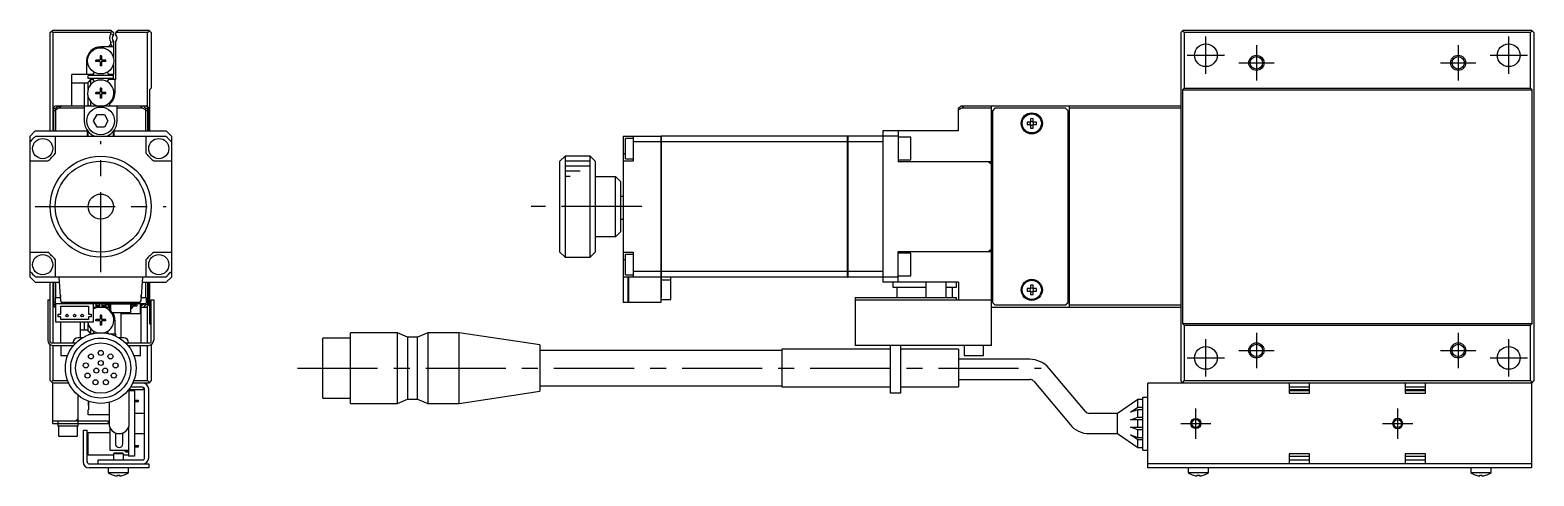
# Model space of a CAD drawing. Extents: x -1 to 626, y -8 to 214.
# Drawn here: x 328 to 626, y 68 to 156.4 of the extents above; entities that cross this region are included whole.
import ezdxf

# ---------------------------------------------------------------- set-up
doc = ezdxf.new("R2010")
doc.units = 0
doc.header["$LTSCALE"] = 0.5
doc.linetypes.add('CENTER', pattern=[50.8, 31.75, -6.35, 6.35, -6.35])
for name, color, linetype in [('MSM_CENTER', 1, 'CENTER'), ('MSM_CONTINUOUS', 7, 'CONTINUOUS'), ('MSM_NARROW', 5, 'CONTINUOUS')]:
    doc.layers.add(name, color=color, linetype=linetype)

msp = doc.modelspace()

# ---------------------------------------------------------------- linework, layer by layer
at = {"layer": 'MSM_CENTER'}
for p, q in [((561, 147.68), (561, 155.08)), ((621, 147.68), (621, 155.08)), ((571, 153.38), (571, 146.38)), ((611, 153.38), (611, 146.38)), ((557.3, 151.38), (564.7, 151.38)), ((567.5, 149.88), (574.5, 149.88)), ((607.5, 149.88), (614.5, 149.88)), ((617.3, 151.38), (624.7, 151.38)), ((342, 108.38), (342, 134.38)), ((329, 121.38), (355, 121.38)), ((449.2, 121.38), (427.29, 121.38)), ((571, 96.38), (571, 89.38)), ((611, 96.38), (611, 89.38)), ((561, 87.68), (561, 95.08)), ((567.5, 92.88), (574.5, 92.88)), ((607.5, 92.88), (614.5, 92.88)), ((621, 87.68), (621, 95.08)), ((557.3, 91.38), (564.7, 91.38)), ((617.3, 91.38), (624.7, 91.38)), ((381, 89.38), (528.36, 89.38)), ((559, 75.38), (559, 81.38)), ((599, 75.38), (599, 81.38)), ((556, 78.38), (562, 78.38)), ((596, 78.38), (602, 78.38))]:
    msp.add_line(p, q, dxfattribs=at)
at = {"layer": 'MSM_CONTINUOUS'}
for p, q in [((332, 155.88), (332.5, 156.38)), ((332, 136.38), (332, 155.88)), ((332.25, 156.13), (332.5, 155.88)), ((332.5, 156.38), (344, 156.38)), ((344, 155.88), (332.5, 155.88)), ((332.5, 155.88), (332.5, 136.38)), ((344, 156.38), (344.5, 155.88)), ((344, 155.88), (344.25, 156.13)), ((344, 155.61), (344, 155.88)), ((344, 155.61), (344.5, 155.44)), ((344.5, 155.88), (344.5, 155.44)), ((345.5, 156.38), (345, 155.88)), ((345, 155.44), (345, 155.88)), ((351.3, 155.88), (345, 155.88)), ((345.5, 156.38), (351.5, 156.38)), ((351.3, 155.88), (351.65, 156.23)), ((351.3, 141.08), (351.3, 155.88)), ((351.5, 156.38), (352, 155.88)), ((352, 155.88), (352, 144.88)), ((556, 155.88), (556.5, 156.38)), ((556, 155.88), (556, 86.88)), ((556.35, 156.23), (556.7, 155.88)), ((556.5, 156.38), (625.5, 156.38)), ((625.3, 155.88), (556.7, 155.88)), ((556.7, 155.88), (556.7, 144.88)), ((625.3, 155.88), (625.65, 156.23)), ((625.3, 144.88), (625.3, 155.88)), ((625.5, 156.38), (626, 155.88)), ((626, 155.88), (626, 86.88)), ((344.5, 153.08), (342, 153.08)), ((344, 153.58), (343.5, 153.08)), ((344, 153.95), (344.5, 154.12)), ((344, 153.58), (344, 153.95)), ((344.35, 153.08), (344, 153.58)), ((344.5, 154.12), (344.5, 151)), ((345, 146.58), (345, 154.12)), ((339.2, 150.28), (339.2, 147.58)), ((341.8, 150.43), (341, 150.43)), ((341, 150.14), (341, 150.43)), ((341.8, 150.14), (341, 150.14)), ((341.53, 150.43), (341.53, 150.14)), ((342.15, 151.28), (341.86, 151.28)), ((341.86, 151.28), (341.86, 150.49)), ((342.15, 150.75), (341.86, 150.75)), ((341.86, 150.08), (341.86, 149.28)), ((341.86, 149.81), (342.15, 149.81)), ((342.15, 149.28), (341.86, 149.28)), ((342.15, 151.28), (342.15, 150.49)), ((342.15, 150.08), (342.15, 149.28)), ((343, 150.43), (342.21, 150.43)), ((343, 150.14), (342.21, 150.14)), ((342.47, 150.43), (342.47, 150.14)), ((343, 150.14), (343, 150.43)), ((344.5, 149.57), (344.5, 147.58)), ((336.3, 141.38), (336.3, 147.58)), ((340.45, 147.58), (336.3, 147.58)), ((339.5, 146.78), (339.5, 147.38)), ((344.5, 147.38), (339.5, 147.38)), ((344.5, 146.78), (339.5, 146.78)), ((340, 146.58), (339.5, 146.08)), ((339.5, 144.6), (339.5, 146.08)), ((340, 146.58), (340, 145.54)), ((340.45, 146.58), (340, 146.58)), ((340.6, 147.84), (340.45, 147.58)), ((340.45, 146.58), (340.58, 146.36)), ((343.55, 147.58), (343.4, 147.84)), ((343.55, 146.58), (343.42, 146.36)), ((344.5, 147.58), (343.55, 147.58)), ((345, 146.58), (343.55, 146.58)), ((344.5, 146.78), (344.5, 147.38)), ((344.8, 146.58), (344.8, 143.88)), ((339.5, 145.83), (336.3, 145.83)), ((338.8, 141.38), (338.8, 145.83)), ((339.5, 141.38), (339.5, 143.17)), ((341.8, 144.03), (341, 144.03)), ((341, 143.74), (341, 144.03)), ((341.8, 143.74), (341, 143.74)), ((341.53, 144.03), (341.53, 143.74)), ((342.15, 144.88), (341.86, 144.88)), ((341.86, 144.88), (341.86, 144.09)), ((342.15, 144.35), (341.86, 144.35)), ((341.86, 143.68), (341.86, 142.88)), ((341.86, 143.41), (342.15, 143.41)), ((342.15, 144.88), (342.15, 144.09)), ((342.15, 143.68), (342.15, 142.88)), ((343, 144.03), (342.21, 144.03)), ((343, 143.74), (342.21, 143.74)), ((342.47, 144.03), (342.47, 143.74)), ((343, 143.74), (343, 144.03)), ((352, 144.88), (351.65, 144.53)), ((351.65, 144.53), (351.65, 136.38)), ((556.7, 144.88), (556.35, 144.53)), ((556.35, 144.53), (556.35, 98.23)), ((556.35, 144.53), (625.65, 144.53)), ((556.7, 144.88), (625.3, 144.88)), ((625.65, 144.53), (625.3, 144.88)), ((625.65, 98.23), (625.65, 144.53)), ((333, 141.38), (332.5, 140.88)), ((332.7, 140.88), (333.1, 140.88)), ((332.7, 136.38), (332.7, 140.88)), ((333.1, 140.38), (332.7, 140.38)), ((333, 141.38), (351, 141.38)), ((333.1, 140.88), (333.6, 141.38)), ((333.71, 140.88), (333.1, 140.58)), ((333.1, 136.38), (333.1, 140.88)), ((333.5, 141.28), (333.5, 141.38)), ((334.21, 141.38), (333.71, 140.88)), ((338.75, 140.88), (333.71, 140.88)), ((338.75, 141.38), (338.75, 138.38)), ((339.5, 141.58), (339.7, 141.38)), ((340, 142.22), (340, 141.38)), ((342.15, 142.88), (341.86, 142.88)), ((343.8, 141.38), (343.8, 141.74)), ((345.25, 138.38), (345.25, 141.38)), ((350.29, 140.88), (345.25, 140.88)), ((350.29, 140.88), (349.79, 141.38)), ((350.9, 140.58), (350.29, 140.88)), ((350.4, 141.38), (350.9, 140.88)), ((350.5, 141.28), (350.5, 141.38)), ((350.9, 140.88), (351.3, 140.88)), ((350.9, 140.88), (350.9, 136.38)), ((351.3, 140.38), (350.9, 140.38)), ((351.5, 140.88), (351, 141.38)), ((351.3, 140.88), (351.3, 136.38)), ((351.5, 136.38), (351.5, 140.88)), ((512, 140.88), (512.5, 141.38)), ((512.61, 140.88), (512, 140.58)), ((512, 136.38), (512, 140.88)), ((512.5, 141.38), (556, 141.38)), ((513.11, 141.38), (512.61, 140.88)), ((518.5, 140.88), (512.61, 140.88)), ((518.5, 93.88), (518.5, 141.38)), ((519.2, 140.88), (518.7, 140.38)), ((518.7, 140.38), (518.7, 102.38)), ((533.2, 140.88), (519.2, 140.88)), ((533.7, 140.38), (533.2, 140.88)), ((533.7, 102.38), (533.7, 140.38)), ((534, 101.38), (534, 141.38)), ((556, 140.88), (534, 140.88)), ((340.56, 138.38), (341.28, 139.63)), ((341.28, 137.13), (340.56, 138.38)), ((341.28, 139.63), (342.72, 139.63)), ((342.72, 137.13), (341.28, 137.13)), ((342.72, 139.63), (343.44, 138.38)), ((343.44, 138.38), (342.72, 137.13)), ((526.26, 138.12), (525.58, 138.12)), ((525.58, 137.64), (526.26, 137.64)), ((526.26, 138.8), (526.26, 138.12)), ((526.26, 137.64), (526.26, 136.96)), ((526.74, 138.12), (526.74, 138.8)), ((527.42, 138.12), (526.74, 138.12)), ((526.74, 136.96), (526.74, 137.64)), ((526.74, 137.64), (527.42, 137.64)), ((329, 136.38), (328, 135.38)), ((328, 107.38), (328, 135.38)), ((329, 136.38), (339.4, 136.38)), ((329.15, 135.38), (354.85, 135.38)), ((333, 135.38), (333, 131.88)), ((339.4, 135.38), (339.4, 136.38)), ((339.51, 135.38), (339.51, 136.29)), ((344.49, 136.29), (344.49, 135.38)), ((344.6, 136.38), (355, 136.38)), ((344.6, 136.38), (344.6, 135.38)), ((351, 131.88), (351, 135.38)), ((356, 135.38), (355, 136.38)), ((356, 135.38), (356, 107.38)), ((445.5, 135.38), (445.5, 102.38)), ((445.5, 135.38), (453, 135.38)), ((446, 130.88), (446, 134.88)), ((447.5, 134.88), (446, 134.88)), ((447.5, 135.38), (447.5, 130.38)), ((453, 134.23), (447.5, 134.23)), ((453, 135.38), (453, 102.38)), ((453, 135.37), (453.05, 135.37)), ((453, 134.22), (453.05, 134.22)), ((490, 135.38), (453.05, 135.38)), ((453.05, 135.38), (453.05, 103.38)), ((490, 134.23), (453.05, 134.23)), ((490, 107.38), (490, 135.38)), ((490, 135.37), (490.05, 135.37)), ((490, 134.22), (490.05, 134.22)), ((490.05, 135.38), (490.05, 107.38)), ((500, 135.38), (490.05, 135.38)), ((497, 134.23), (490.05, 134.23)), ((497, 136.38), (497, 106.38)), ((512, 136.38), (497, 136.38)), ((500, 136.38), (500, 130.28)), ((502.5, 135.13), (500, 135.13)), ((502.5, 130.63), (502.5, 135.13)), ((518.7, 135.63), (518.5, 135.63)), ((534, 135.63), (533.7, 135.63)), ((534, 135.13), (533.7, 135.13)), ((434, 131.38), (433, 130.38)), ((434, 131.38), (434, 111.38)), ((439, 131.38), (434, 131.38)), ((439, 111.38), (439, 131.38)), ((440, 130.38), (439, 131.38)), ((445.5, 131.88), (446, 131.88)), ((518.7, 131.38), (518.5, 131.38)), ((331.5, 130.38), (328, 130.38)), ((356, 130.38), (352.5, 130.38)), ((433, 112.38), (433, 130.38)), ((440, 130.38), (440, 112.38)), ((447.5, 130.38), (445.5, 130.38)), ((446, 130.88), (447.5, 130.88)), ((500, 130.63), (502.5, 130.63)), ((518.5, 130.28), (500, 130.28)), ((518, 130.28), (518.5, 129.78)), ((518.7, 130.38), (518.5, 130.38)), ((518.7, 128.88), (518.5, 128.88)), ((533.7, 129.63), (534, 129.63)), ((440, 127.38), (444, 127.38)), ((445, 126.38), (444, 127.38)), ((444, 115.38), (444, 127.38)), ((445, 126.38), (445, 116.38)), ((533.8, 126.38), (533.7, 126.38)), ((533.8, 116.38), (533.8, 126.38)), ((534, 126.18), (533.8, 126.38)), ((445.5, 123.38), (445, 123.38)), ((444, 115.38), (445, 116.38)), ((445, 118.88), (445.5, 118.88)), ((533.7, 116.38), (533.8, 116.38)), ((533.8, 116.38), (534, 116.58)), ((444, 115.38), (440, 115.38)), ((518.5, 113.88), (518.7, 113.88)), ((328, 112.38), (331.5, 112.38)), ((333, 110.88), (333, 107.38)), ((351, 107.38), (351, 110.88)), ((352.5, 112.38), (356, 112.38)), ((433, 112.38), (434, 111.38)), ((434, 111.38), (439, 111.38)), ((439, 111.38), (440, 112.38)), ((445.5, 112.38), (447.5, 112.38)), ((445.5, 110.88), (446, 110.88)), ((446, 107.88), (446, 111.88)), ((447.5, 111.88), (446, 111.88)), ((447.5, 112.38), (447.5, 107.38)), ((500, 112.48), (518.5, 112.48)), ((500, 106.38), (500, 112.48)), ((502.5, 112.13), (500, 112.13)), ((502.5, 107.63), (502.5, 112.13)), ((518.5, 112.98), (518, 112.48)), ((518.7, 112.38), (518.5, 112.38)), ((518.5, 111.38), (518.7, 111.38)), ((534, 113.13), (533.7, 113.13)), ((328, 107.38), (329, 106.38)), ((354.85, 107.38), (329.15, 107.38)), ((334.08, 102.66), (333.75, 107.38)), ((350.25, 107.38), (349.92, 102.66)), ((355, 106.38), (356, 107.38)), ((453, 107.38), (445.5, 107.38)), ((446, 107.88), (447.5, 107.88)), ((446.5, 102.38), (446.5, 107.38)), ((446.55, 107.38), (446.55, 102.38)), ((453, 108.54), (447.5, 108.54)), ((453, 108.54), (453.05, 108.54)), ((453, 107.39), (453.05, 107.39)), ((490, 108.54), (453.05, 108.54)), ((490, 107.38), (453.05, 107.38)), ((455, 102.98), (455, 107.38)), ((490, 108.54), (490.05, 108.54)), ((490, 107.39), (490.05, 107.39)), ((497, 108.54), (490.05, 108.54)), ((500, 107.38), (490.05, 107.38)), ((500, 107.63), (502.5, 107.63)), ((533.7, 107.63), (534, 107.63)), ((329, 106.38), (333.82, 106.38)), ((332, 94.58), (332, 106.38)), ((332.5, 106.38), (332.5, 94.38)), ((332.7, 101.88), (332.7, 106.38)), ((333.1, 103.38), (333.1, 106.38)), ((350.18, 106.38), (355, 106.38)), ((350.9, 106.38), (350.9, 103.38)), ((351.3, 106.38), (351.3, 101.88)), ((351.5, 101.88), (351.5, 106.38)), ((351.65, 106.38), (351.65, 98.23)), ((453.05, 106.88), (455, 106.88)), ((512, 106.38), (497, 106.38)), ((499, 105.38), (499, 106.38)), ((505.5, 105.38), (499, 105.38)), ((499.75, 105.38), (499.75, 103.38)), ((505.5, 106.38), (505.5, 103.38)), ((509.5, 103.38), (509.5, 106.38)), ((511.5, 105.38), (509.5, 105.38)), ((510.75, 105.38), (510.75, 103.38)), ((511.5, 106.38), (511.5, 105.38)), ((512, 106.38), (512, 102.88)), ((518.5, 107.13), (518.7, 107.13)), ((526.26, 105.12), (525.58, 105.12)), ((525.58, 104.64), (526.26, 104.64)), ((526.26, 105.8), (526.26, 105.12)), ((526.26, 104.64), (526.26, 103.96)), ((526.74, 105.12), (526.74, 105.8)), ((527.42, 105.12), (526.74, 105.12)), ((526.74, 103.96), (526.74, 104.64)), ((526.74, 104.64), (527.42, 104.64)), ((533.7, 107.13), (534, 107.13)), ((331.5, 102.88), (331.5, 94.88)), ((331.5, 102.88), (332, 102.88)), ((332.5, 101.88), (333, 101.38)), ((332.7, 102.38), (333, 102.38)), ((333.08, 101.88), (332.7, 101.88)), ((333, 103.38), (333, 102.18)), ((333, 103.38), (334.03, 103.38)), ((333, 102.18), (351, 102.18)), ((333, 101.38), (333.08, 101.38)), ((333.08, 98.48), (333.08, 102.18)), ((334, 103.81), (334, 103.38)), ((334.08, 101.68), (339.58, 101.68)), ((334.08, 100.03), (334.08, 101.68)), ((349.62, 102.38), (334.38, 102.38)), ((339.58, 101.68), (339.58, 100.03)), ((340.58, 98.48), (340.58, 102.18)), ((343.59, 101.38), (340.58, 101.38)), ((341, 102.18), (341, 101.38)), ((341.75, 101.76), (341, 101.76)), ((341.75, 101.63), (341, 101.63)), ((341.75, 102.18), (341.75, 101.38)), ((342.25, 102.18), (342.25, 101.38)), ((343, 101.76), (342.25, 101.76)), ((343, 101.63), (342.25, 101.63)), ((342.95, 101.95), (342.95, 102.18)), ((342.95, 101.95), (343.46, 101.95)), ((343, 101.95), (343, 101.38)), ((343.2, 101.95), (343.2, 102.18)), ((343.27, 101.95), (343.27, 102.18)), ((343.5, 102.18), (343.5, 102.18)), ((343.5, 101.94), (343.5, 101.38)), ((343.56, 101.76), (343.5, 101.76)), ((343.56, 101.63), (343.5, 101.63)), ((343.56, 101.85), (343.56, 101.52)), ((343.79, 101.52), (343.79, 101.85)), ((344, 101.76), (343.79, 101.76)), ((344, 101.63), (343.79, 101.63)), ((343.89, 101.42), (344, 101.42)), ((344, 100.72), (344, 101.98)), ((344.1, 102.08), (347.8, 102.08)), ((344.69, 102.18), (344.69, 102.08)), ((345.25, 102.18), (345.25, 102.08)), ((346.1, 102.18), (346.1, 102.08)), ((346.22, 102.18), (346.22, 102.08)), ((347.9, 101.98), (347.9, 100.4)), ((348.11, 101.63), (347.9, 101.63)), ((347.9, 101.42), (348.01, 101.42)), ((348.11, 101.52), (348.11, 101.85)), ((348.22, 102.18), (348.22, 102.1)), ((348.34, 101.85), (348.34, 101.52)), ((349.18, 101.63), (348.34, 101.63)), ((348.44, 101.95), (348.95, 101.95)), ((348.64, 102.18), (348.64, 101.95)), ((348.7, 102.18), (348.7, 101.95)), ((348.95, 102.18), (348.95, 101.95)), ((349.18, 102.18), (349.18, 101.63)), ((349.9, 100.18), (349.9, 102.18)), ((349.9, 101.88), (350.29, 101.88)), ((349.9, 101.49), (350.29, 101.88)), ((351, 101.38), (349.9, 101.38)), ((349.97, 103.38), (351, 103.38)), ((350, 103.38), (350, 103.81)), ((350, 94.38), (350, 101.38)), ((350.29, 101.88), (350.89, 102.18)), ((350.9, 101.88), (350.4, 101.38)), ((350.5, 101.38), (350.5, 101.48)), ((350.9, 102.18), (350.9, 101.88)), ((351.3, 101.88), (350.9, 101.88)), ((351, 103.38), (351, 102.18)), ((351, 102.38), (351.3, 102.38)), ((351, 101.38), (351.5, 101.88)), ((351.3, 94.38), (351.3, 101.68)), ((352, 94.58), (352, 102.88)), ((352, 102.88), (352.5, 102.88)), ((352.5, 102.88), (352.5, 94.88)), ((446.5, 102.38), (445.5, 102.38)), ((446.5, 102.43), (446.55, 102.43)), ((453, 102.38), (446.55, 102.38)), ((453.05, 103.38), (453, 103.38)), ((453, 102.98), (455, 102.98)), ((491.5, 103.38), (511.5, 103.38)), ((491.5, 103.38), (491.5, 93.88)), ((491.5, 102.88), (518.5, 102.88)), ((511.5, 103.38), (511.5, 102.88)), ((556, 101.38), (518.5, 101.38)), ((518.7, 102.38), (519.2, 101.88)), ((519.2, 101.88), (533.2, 101.88)), ((533.2, 101.88), (533.7, 102.38)), ((534, 101.88), (556, 101.88)), ((340.58, 98.48), (333.08, 98.48)), ((333.58, 99.53), (333.58, 100.03)), ((333.58, 100.03), (334.08, 100.03)), ((334.08, 99.53), (333.58, 99.53)), ((334, 98.48), (334, 94.38)), ((334.08, 98.98), (334.08, 99.53)), ((339.58, 98.98), (334.08, 98.98)), ((338, 95.38), (338, 98.48)), ((338.8, 96.93), (338.8, 98.48)), ((339.58, 100.03), (340.08, 100.03)), ((340.08, 99.53), (339.58, 99.53)), ((339.58, 99.53), (339.58, 98.98)), ((340.08, 100.03), (340.08, 99.53)), ((341.8, 99.03), (341, 99.03)), ((341, 98.74), (341, 99.03)), ((341.8, 98.74), (341, 98.74)), ((341.53, 99.03), (341.53, 98.74)), ((342.15, 99.88), (341.86, 99.88)), ((341.86, 99.88), (341.86, 99.09)), ((342.15, 99.35), (341.86, 99.35)), ((341.86, 98.68), (341.86, 97.88)), ((341.86, 98.41), (342.15, 98.41)), ((342.15, 99.88), (342.15, 99.09)), ((342.15, 98.68), (342.15, 97.88)), ((343, 99.03), (342.21, 99.03)), ((343, 98.74), (342.21, 98.74)), ((342.47, 99.03), (342.47, 98.74)), ((343, 98.74), (343, 99.03)), ((343.8, 101.03), (343.8, 101.2)), ((343.89, 101.19), (344, 101.19)), ((344.35, 100.33), (344.03, 100.65)), ((347.8, 100.3), (344.42, 100.3)), ((344.8, 98.88), (344.8, 96.18)), ((346, 100.3), (346, 95.38)), ((346.1, 100.3), (346.1, 100.18)), ((346.1, 100.18), (349.9, 100.18)), ((347.9, 101.19), (348.01, 101.19)), ((338.39, 95.38), (337.5, 95.38)), ((338, 96.93), (339.5, 96.93)), ((339.5, 96.68), (339.5, 98.17)), ((339.5, 96.68), (340, 96.18)), ((339.5, 95.92), (339.5, 95.98)), ((339.67, 95.98), (339.5, 95.98)), ((340, 97.22), (340, 96.18)), ((340, 96.18), (340.34, 96.18)), ((340.47, 96.21), (340.58, 96.4)), ((342.15, 97.88), (341.86, 97.88)), ((343.53, 96.21), (343.42, 96.4)), ((343.66, 96.18), (345, 96.18)), ((344.5, 95.98), (344.33, 95.98)), ((344.5, 95.92), (344.5, 95.98)), ((345, 95.71), (345, 96.18)), ((346.5, 95.38), (345.61, 95.38)), ((351.65, 98.23), (352, 97.88)), ((400.8, 96.38), (391.5, 96.38)), ((391.5, 82.38), (391.5, 96.38)), ((402.8, 95.53), (400.8, 96.38)), ((400.8, 82.38), (400.8, 96.38)), ((404.8, 95.53), (402.8, 95.53)), ((402.8, 95.53), (402.8, 83.23)), ((406.8, 96.38), (404.8, 95.53)), ((404.8, 83.23), (404.8, 95.53)), ((413, 96.38), (406.8, 96.38)), ((406.8, 96.38), (406.8, 82.38)), ((429, 93.95), (413, 96.38)), ((413, 82.38), (413, 96.38)), ((556.35, 98.23), (556.7, 97.88)), ((556.35, 98.23), (625.65, 98.23)), ((556.7, 97.88), (556.7, 86.88)), ((556.7, 97.88), (625.3, 97.88)), ((625.3, 97.88), (625.65, 98.23)), ((625.3, 86.88), (625.3, 97.88)), ((332, 86.88), (332, 94.02)), ((332.2, 94.38), (337.1, 94.38)), ((332.5, 93.88), (332.5, 86.88)), ((332.5, 93.88), (336.64, 93.88)), ((334.1, 93.88), (334.1, 91.88)), ((336.5, 93.88), (336.5, 93.71)), ((346.9, 94.38), (351.8, 94.38)), ((347.36, 93.88), (351.5, 93.88)), ((347.5, 93.71), (347.5, 93.88)), ((349.9, 91.88), (349.9, 93.88)), ((351.3, 86.88), (351.3, 93.88)), ((352, 94.02), (352, 86.88)), ((391.5, 95.33), (386, 95.33)), ((386, 83.43), (386, 95.33)), ((429, 93.95), (429, 84.81)), ((477, 92.88), (429, 92.88)), ((477, 93.13), (477, 85.63)), ((498.5, 93.13), (477, 93.13)), ((518.5, 93.88), (491.5, 93.88)), ((498.5, 84.38), (498.5, 93.88)), ((500.5, 93.88), (500.5, 84.38)), ((512, 93.13), (500.5, 93.13)), ((512, 93.13), (512, 85.63)), ((513.1, 93.88), (513.1, 91.88)), ((516.9, 91.88), (516.9, 93.88)), ((334.1, 91.88), (335.46, 91.88)), ((348.54, 91.88), (349.9, 91.88)), ((526.1, 91.11), (512, 91.11)), ((513.1, 91.88), (516.9, 91.88)), ((332, 86.88), (332.5, 86.38)), ((332.5, 86.88), (332.25, 86.63)), ((332.5, 86.88), (335.46, 86.88)), ((348.54, 86.88), (351.3, 86.88)), ((351.65, 86.53), (351.3, 86.88)), ((352, 86.88), (351.5, 86.38)), ((512, 87.11), (526.1, 87.11)), ((526.87, 86.75), (534.07, 78.17)), ((537.13, 80.74), (529.93, 89.32)), ((556.5, 86.38), (556, 86.88)), ((556.7, 86.88), (556.35, 86.53)), ((556.7, 86.88), (625.3, 86.88)), ((625.65, 86.53), (625.3, 86.88)), ((626, 86.88), (625.5, 86.38)), ((335.68, 86.38), (332.5, 86.38)), ((332.5, 78.38), (332.5, 86.38)), ((337.5, 77.88), (337.5, 84.02)), ((347.65, 78.38), (347.65, 85.25)), ((350.5, 85.08), (347.65, 85.08)), ((348.7, 84.88), (347.65, 84.88)), ((350.3, 85.58), (347.88, 85.58)), ((351.5, 86.38), (348.32, 86.38)), ((348.7, 84.88), (348.7, 71.88)), ((350.5, 85.08), (350.5, 85.53)), ((350.7, 71.58), (350.7, 85.18)), ((351.5, 71.58), (351.5, 85.18)), ((413, 82.38), (429, 84.81)), ((429, 85.88), (477, 85.88)), ((477, 85.63), (498.5, 85.63)), ((500.5, 84.38), (498.5, 84.38)), ((500.5, 85.63), (512, 85.63)), ((548.5, 73.13), (548.5, 83.63)), ((548.5, 83.63), (549.5, 83.63)), ((625.5, 86.38), (549.5, 86.38)), ((549.5, 69.58), (549.5, 86.38)), ((577.5, 86.38), (577.5, 84.38)), ((581.5, 85.58), (577.5, 85.58)), ((581.5, 85.08), (577.5, 85.08)), ((581.5, 84.88), (577.5, 84.88)), ((577.5, 84.38), (581.5, 84.38)), ((581.5, 84.38), (581.5, 86.38)), ((600.5, 86.38), (600.5, 84.38)), ((604.5, 85.58), (600.5, 85.58)), ((604.5, 85.08), (600.5, 85.08)), ((604.5, 84.88), (600.5, 84.88)), ((600.5, 84.38), (604.5, 84.38)), ((604.5, 84.38), (604.5, 86.38)), ((625.5, 86.38), (625.5, 69.58)), ((339.53, 82.83), (339.5, 82.83)), ((339.5, 82.83), (339.5, 81.93)), ((339.6, 82.46), (339.5, 82.46)), ((339.6, 82.31), (339.5, 82.31)), ((339.6, 81.93), (339.5, 81.93)), ((339.5, 80.13), (339.5, 81.13)), ((339.5, 81.13), (339.6, 81.13)), ((339.6, 82.81), (339.6, 81.13)), ((343.65, 82.58), (343.65, 78.38)), ((348.7, 83.01), (349.5, 83.01)), ((348.7, 82.76), (349.5, 82.76)), ((349.5, 82.76), (349.5, 83.01)), ((386, 83.43), (391.5, 83.43)), ((391.5, 82.38), (400.8, 82.38)), ((400.8, 82.38), (402.8, 83.23)), ((402.8, 83.23), (404.8, 83.23)), ((404.8, 83.23), (406.8, 82.38)), ((406.8, 82.38), (413, 82.38)), ((547.5, 83.13), (543.5, 80.38)), ((546.05, 80.63), (547.5, 81.63)), ((547.5, 81.13), (546.05, 80.63)), ((548.5, 83.13), (547.5, 83.13)), ((547.5, 81.63), (547.5, 83.13)), ((547.5, 81.63), (548.5, 81.63)), ((548.5, 81.13), (547.5, 81.13)), ((547.5, 79.63), (547.5, 81.13)), ((343.5, 78.88), (332.5, 78.88)), ((332.5, 78.38), (343.5, 78.38)), ((333.5, 78.88), (333.5, 77.88)), ((337.5, 77.88), (333.5, 77.88)), ((333.6, 77.88), (333.6, 75.88)), ((337.5, 79.38), (337, 78.88)), ((337.4, 75.88), (337.4, 77.88)), ((343.65, 80.13), (339.5, 80.13)), ((343.5, 78.88), (343.5, 78.38)), ((343.8, 77.62), (343.8, 73.13)), ((347.5, 77.62), (347.5, 71.88)), ((350.7, 80.38), (348.7, 80.38)), ((543.5, 80.38), (537.9, 80.38)), ((543.5, 76.38), (543.5, 80.38)), ((546.05, 79.13), (547.5, 79.63)), ((548.5, 79.13), (546.05, 79.13)), ((547.5, 77.13), (546.05, 77.63)), ((546.05, 77.63), (548.5, 77.63)), ((547.5, 79.63), (548.5, 79.63)), ((547.5, 77.63), (547.5, 79.13)), ((333.6, 75.88), (337.4, 75.88)), ((338.5, 77.08), (339.3, 77.08)), ((338.5, 77.08), (338.5, 70.78)), ((339.3, 70.88), (339.3, 77.08)), ((339.5, 72.13), (339.5, 76.63)), ((339.5, 76.63), (343.8, 76.63)), ((344.9, 76.53), (344.9, 74.38)), ((346.4, 74.38), (346.4, 76.53)), ((348.7, 76.38), (350.7, 76.38)), ((537.9, 76.38), (543.5, 76.38)), ((543.5, 76.38), (547.5, 73.63)), ((546.05, 76.13), (547.5, 75.63)), ((547.5, 75.13), (546.05, 76.13)), ((548.5, 77.13), (547.5, 77.13)), ((547.5, 75.63), (547.5, 77.13)), ((547.5, 75.63), (548.5, 75.63)), ((548.5, 75.13), (547.5, 75.13)), ((547.5, 73.63), (547.5, 75.13)), ((344.5, 72.13), (339.5, 72.13)), ((343.8, 73.13), (347.5, 73.13)), ((344.7, 72.58), (344.5, 72.38)), ((346.5, 72.38), (344.5, 72.38)), ((344.5, 72.38), (344.5, 71.18)), ((344.7, 72.58), (346.3, 72.58)), ((346.5, 72.38), (346.3, 72.58)), ((346.5, 71.18), (346.5, 72.38)), ((347.5, 72.13), (346.5, 72.13)), ((346.7, 72.9), (346.7, 73.13)), ((347.5, 72.9), (346.7, 72.9)), ((346.95, 72.68), (346.95, 72.9)), ((347.5, 72.68), (346.95, 72.68)), ((348.7, 71.88), (347.5, 71.88)), ((348.7, 74.01), (349.5, 74.01)), ((348.7, 73.76), (349.5, 73.76)), ((349.5, 73.76), (349.5, 74.01)), ((547.5, 73.63), (548.5, 73.63)), ((548.5, 73.13), (549.5, 73.13)), ((581.5, 72.38), (577.5, 72.38)), ((577.5, 72.38), (577.5, 70.38)), ((577.5, 71.88), (581.5, 71.88)), ((581.5, 70.38), (581.5, 72.38)), ((604.5, 72.38), (600.5, 72.38)), ((600.5, 72.38), (600.5, 70.38)), ((600.5, 71.88), (604.5, 71.88)), ((604.5, 70.38), (604.5, 72.38)), ((351.5, 69.58), (339.7, 69.58)), ((339.8, 70.38), (351.5, 70.38)), ((341.5, 70.38), (341.5, 71.18)), ((341.5, 71.18), (350.3, 71.18)), ((343.5, 69.58), (343.5, 68.68)), ((343.5, 68.68), (347.5, 68.68)), ((347.5, 68.68), (347.5, 69.58)), ((351.5, 70.38), (351.5, 69.58)), ((625.5, 70.38), (549.5, 70.38)), ((625.5, 69.58), (549.5, 69.58)), ((557.5, 69.58), (557.5, 68.68)), ((557.5, 68.68), (561.5, 68.68)), ((561.5, 68.68), (561.5, 69.58)), ((577.5, 71.18), (581.5, 71.18)), ((600.5, 71.18), (604.5, 71.18)), ((613.5, 69.58), (613.5, 68.68)), ((613.5, 68.68), (617.5, 68.68)), ((617.5, 68.68), (617.5, 69.58)), ((344.55, 68.13), (344.57, 68.13)), ((345.3, 68.13), (345.7, 68.13)), ((345.3, 67.99), (345.3, 68.13)), ((345.7, 68.13), (345.7, 67.99)), ((346.43, 68.13), (346.45, 68.13)), ((558.55, 68.13), (558.57, 68.13)), ((559.3, 68.13), (559.7, 68.13)), ((559.3, 67.99), (559.3, 68.13)), ((559.7, 68.13), (559.7, 67.99)), ((560.43, 68.13), (560.45, 68.13)), ((614.55, 68.13), (614.57, 68.13)), ((615.3, 68.13), (615.7, 68.13)), ((615.3, 67.99), (615.3, 68.13)), ((615.7, 68.13), (615.7, 67.99)), ((616.43, 68.13), (616.45, 68.13))]:
    msp.add_line(p, q, dxfattribs=at)
for centre, radius in [((342, 150.28), 2.6), ((561, 151.38), 2.25), ((621, 151.38), 2.25), ((571, 149.88), 1.23), ((611, 149.88), 1.23), ((342, 138.38), 2.75), ((526.5, 137.88), 2.1), ((526.5, 137.88), 1.9), ((330.5, 132.88), 2), ((353.5, 132.88), 2), ((342, 121.38), 10), ((342, 121.38), 9), ((342, 121.38), 2.5), ((330.5, 109.88), 2), ((353.5, 109.88), 2), ((526.5, 104.88), 2.1), ((526.5, 104.88), 1.9), ((335.33, 99.78), 0.25), ((336.83, 99.78), 0.25), ((338.33, 99.78), 0.25), ((342, 89.38), 7), ((342, 89.38), 5.95), ((342, 89.38), 5), ((342, 92.38), 0.5), ((561, 91.38), 2.25), ((571, 92.88), 1.23), ((611, 92.88), 1.23), ((621, 91.38), 2.25), ((339.05, 89.9), 0.5), ((340.07, 91.68), 0.5), ((342, 90.38), 0.5), ((343.93, 91.68), 0.5), ((344.95, 89.9), 0.5), ((339.4, 87.88), 0.5), ((340.97, 86.56), 0.5), ((341.13, 88.88), 0.5), ((342.87, 88.88), 0.5), ((343.03, 86.56), 0.5), ((344.6, 87.88), 0.5), ((559, 78.38), 0.783), ((599, 78.38), 0.783)]:
    msp.add_circle(centre, radius, dxfattribs=at)
for centre, radius, start, end in [((345.25, 154.78), 1.5, 146.4427, 213.5573), ((345.25, 154.78), 1, 138.5904, 221.4096), ((344.25, 154.78), 1, 318.5904, 41.4096), ((342, 150.28), 2.8, 90, 180), ((341.8, 150.49), 0.06, 270, 0), ((341.8, 150.08), 0.06, 0, 90), ((342.21, 150.49), 0.06, 180, 270), ((342.21, 150.08), 0.06, 90, 180), ((342, 143.88), 2.6, 285.9424, 254.0576), ((342, 147.08), 1.59, 143.8028, 169.1069), ((342, 147.08), 1.59, 190.8931, 216.1972), ((342.12, 147.2), 1.75, 208.6217, 217.006), ((342.12, 146.97), 1.75, 142.994, 150), ((341.89, 146.97), 1.75, 30, 37.006), ((342, 147.08), 1.59, 10.8931, 36.1972), ((342, 147.08), 1.59, 323.8028, 349.1069), ((341.89, 147.2), 1.75, 322.994, 331.3783), ((341.8, 144.09), 0.06, 270, 0), ((341.8, 143.68), 0.06, 0, 90), ((342.21, 144.09), 0.06, 180, 270), ((342.21, 143.68), 0.06, 90, 180), ((342, 143.88), 2.8, 310.0052, 0), ((342, 138.38), 3.25, 180, 220.0046), ((342, 138.38), 3.25, 292.6042, 0), ((526.5, 137.88), 0.95, 165.3667, 194.6333), ((526.5, 137.88), 0.365, 138.8496, 221.1504), ((526.5, 137.88), 0.95, 75.3667, 104.6333), ((526.5, 137.88), 0.365, 48.8496, 131.1504), ((526.5, 137.88), 0.365, 228.8496, 311.1504), ((526.5, 137.88), 0.365, 318.8496, 41.1504), ((526.5, 137.88), 0.95, 345.3667, 14.6333), ((342, 121.38), 19, 132.5369, 137.4631), ((342, 138.38), 3.25, 220.005, 247.3871), ((342, 121.38), 19, 42.5369, 47.4631), ((526.5, 137.88), 0.95, 255.3667, 284.6333), ((318.84, 144.55), 19, 311.7998, 318.2002), ((365.16, 144.55), 19, 221.7998, 228.2002), ((318.84, 98.22), 19, 41.7998, 48.2002), ((365.16, 98.22), 19, 131.7998, 138.2002), ((342, 121.38), 19, 222.5369, 227.4631), ((342, 121.38), 19, 312.5369, 317.4631), ((526.5, 104.88), 0.95, 165.3667, 194.6333), ((526.5, 104.88), 0.365, 138.8496, 221.1504), ((526.5, 104.88), 0.95, 75.3667, 104.6333), ((526.5, 104.88), 0.365, 48.8496, 131.1504), ((526.5, 104.88), 0.365, 228.8496, 311.1504), ((526.5, 104.88), 0.365, 318.8496, 41.1504), ((526.5, 104.88), 0.95, 345.3667, 14.6333), ((334.38, 102.68), 0.3, 184, 270), ((342, 98.88), 2.6, 105.9424, 123.2352), ((342, 98.88), 2.6, 283.624, 74.0576), ((343.46, 101.85), 0.33, 0, 90), ((343.46, 101.85), 0.1, 0, 90), ((343.89, 101.52), 0.33, 180, 270), ((343.89, 101.52), 0.1, 180, 270), ((344.1, 101.98), 0.1, 90, 180), ((347.8, 101.98), 0.1, 0, 90), ((348.01, 101.52), 0.1, 270, 0), ((348.01, 101.52), 0.33, 270, 0), ((348.44, 101.85), 0.33, 90, 180), ((348.44, 101.85), 0.1, 90, 180), ((349.62, 102.68), 0.3, 270, 356), ((526.5, 104.88), 0.95, 255.3667, 284.6333), ((342, 98.88), 2.6, 188.8499, 256.376), ((341.8, 99.09), 0.06, 270, 0), ((341.8, 98.68), 0.06, 0, 90), ((342.21, 99.09), 0.06, 180, 270), ((342.21, 98.68), 0.06, 90, 180), ((342, 98.88), 2.8, 44.3422, 49.9948), ((344.1, 100.72), 0.1, 180, 225), ((344.42, 100.4), 0.1, 225, 270), ((342, 98.88), 2.8, 0, 30.4883), ((347.8, 100.4), 0.1, 270, 0), ((337.5, 94.38), 1, 90, 180), ((342, 95.68), 1.59, 143.8028, 160.1567), ((342.12, 95.57), 1.75, 142.994, 151.3783), ((341.89, 95.57), 1.75, 28.6217, 37.006), ((342, 95.68), 1.59, 19.8434, 36.1972), ((346.5, 94.38), 1, 0, 90), ((332.5, 94.88), 1, 180, 270), ((332.2, 94.58), 0.2, 180, 270), ((351.5, 94.88), 1, 270, 0), ((351.8, 94.58), 0.2, 270, 0), ((526.1, 86.11), 5, 40, 90), ((526.1, 86.11), 1, 40, 90), ((337.5, 85.38), 1, 208.9988, 234.2683), ((346.5, 85.38), 1, 305.7317, 331.0012), ((350.3, 85.18), 1.2, 0, 90), ((350.3, 85.18), 0.4, 0, 90), ((537.9, 81.38), 1, 220, 270), ((345.65, 78.38), 2, 180, 0), ((537.9, 81.38), 5, 220, 270), ((345.65, 74.38), 0.75, 180, 0), ((350.3, 71.58), 0.4, 270, 0), ((350.3, 71.58), 1.2, 270, 0), ((339.7, 70.78), 1.2, 180, 270), ((339.8, 70.88), 0.5, 180, 270), ((345.5, 71.18), 3.2, 231.3178, 252.73), ((345.5, 71.18), 3.2, 287.27, 308.6822), ((559.5, 71.18), 3.2, 231.3178, 252.73), ((559.5, 71.18), 3.2, 287.27, 308.6822), ((615.5, 71.18), 3.2, 231.3178, 252.73), ((615.5, 71.18), 3.2, 287.27, 308.6822), ((345.5, 71.18), 3.19, 253.0947, 266.4097), ((345.5, 71.18), 3.19, 273.5904, 286.9053), ((559.5, 71.18), 3.19, 253.0947, 266.4097), ((559.5, 71.18), 3.19, 273.5903, 286.9053), ((615.5, 71.18), 3.19, 253.0947, 266.4097), ((615.5, 71.18), 3.19, 273.5903, 286.9053)]:
    msp.add_arc(centre, radius, start, end, dxfattribs=at)
at = {"layer": 'MSM_NARROW'}
for p, q in [((439, 130.38), (434, 130.38)), ((439, 129.38), (434, 129.38)), ((437, 128.38), (434, 128.38)), ((435, 127.38), (434, 127.38))]:
    msp.add_line(p, q, dxfattribs=at)
for centre, radius in [((571, 149.88), 1.5), ((611, 149.88), 1.5), ((571, 92.88), 1.5), ((611, 92.88), 1.5), ((559, 78.38), 1)]:
    msp.add_circle(centre, radius, dxfattribs=at)
at = {"layer": 'MSM_NARROW', "extrusion": (0, 0, -1)}
msp.add_circle((-599, 78.38), 1, dxfattribs=at)

doc.saveas('drawing.dxf')
